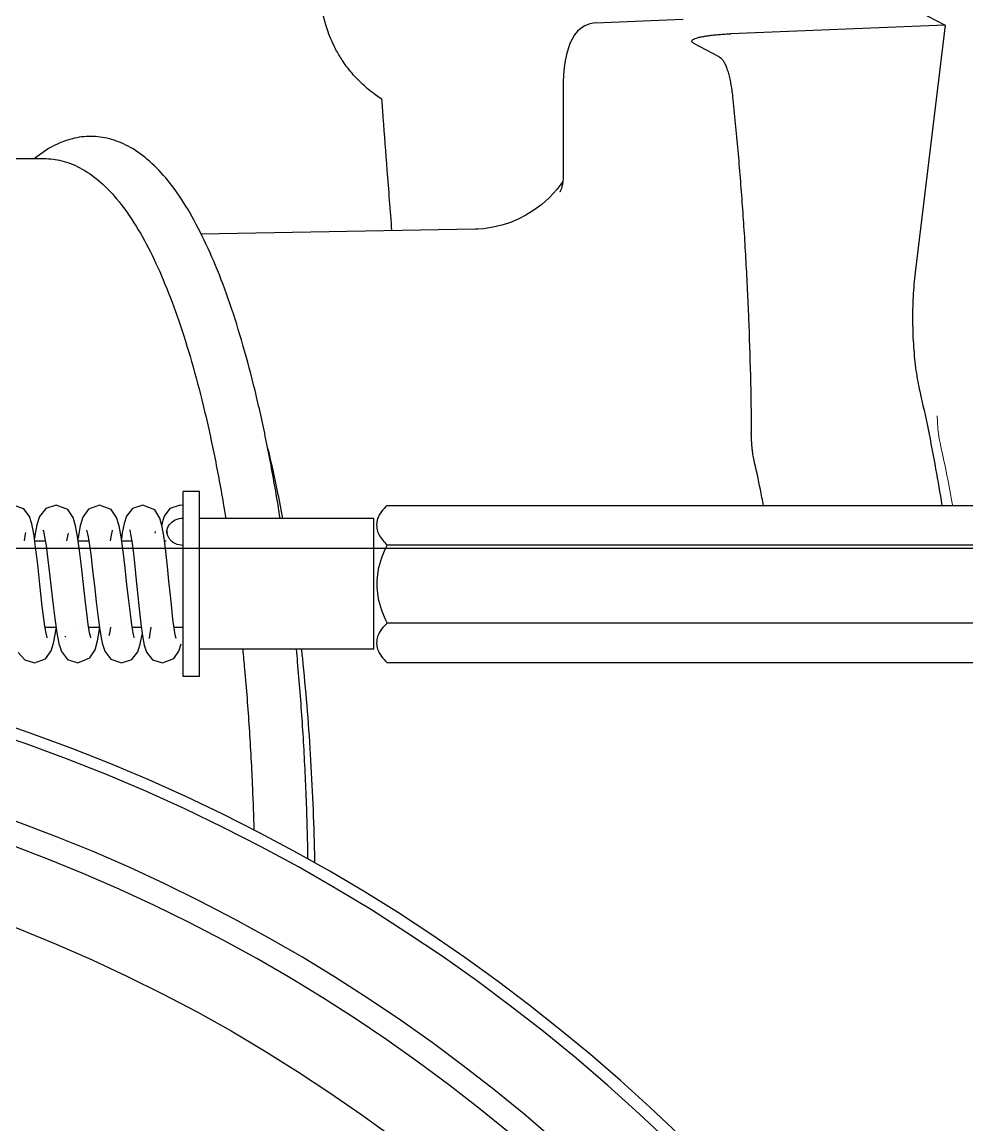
# Model space of a CAD drawing. Header units: millimetres. Extents: x 156850 to 204135, y 56350 to 74150.
# Drawn here: x 158133.6 to 158219.1, y 62945.1 to 63044.8 of the extents above; entities that cross this region are included whole.
import ezdxf

# ---------------------------------------------------------------- set-up
doc = ezdxf.new("R2010")
doc.units = ezdxf.units.MM
doc.header["$LTSCALE"] = 150
doc.layers.add('-----33 Equipment', color=5, linetype='Continuous')

# ---------------------------------------------------------------- blocks, each defined once
blk = doc.blocks.new('X-2F-PLAN$0$A$C06323131')
at = {"color": 0, "linetype": 'Continuous'}
for p, q in [((-4.1872, 45.3483), (-4.1733, 45.3872)), ((-4.3024, 45.3466), (-4.2777, 45.3425)), ((-4.2777, 45.3425), (-4.2726, 45.3415)), ((-4.2147, 45.328), (-4.1872, 45.3483)), ((-4.7441, 45.3105), (-4.7441, 45.3105)), ((-4.7441, 45.3105), (-4.7289, 45.27)), ((-4.6107, 45.2721), (-4.5384, 45.2817)), ((-4.3882, 45.2983), (-4.326, 45.3057)), ((-4.326, 45.3057), (-4.277, 45.3126)), ((-4.3024, 45.3112), (-4.3024, 45.2711)), ((-4.2839, 45.3086), (-4.2947, 45.3101)), ((-4.2444, 45.301), (-4.2839, 45.3086)), ((-4.7289, 45.27), (-4.7007, 45.25)), ((-4.7007, 45.25), (-4.6729, 45.2413)), ((-4.6729, 45.2413), (-4.6359, 45.2341)), ((-4.6364, 45.2675), (-4.6107, 45.2721)), ((-4.5838, 45.2369), (-4.6349, 45.2296)), ((-4.6149, 45.2721), (-4.6149, 45.2325)), ((-4.6107, 45.2721), (-4.6107, 45.2721)), ((-4.5256, 45.244), (-4.5838, 45.2369)), ((-4.3198, 45.2682), (-4.3613, 45.2627)), ((-4.288, 45.2734), (-4.3198, 45.2682)), ((-4.1733, 45.2318), (-4.1862, 45.2695)), ((-4.6737, 45.222), (-4.703, 45.2125)), ((-4.6349, 45.2296), (-4.6737, 45.222)), ((-4.6478, 45.1986), (-4.6509, 45.1994)), ((-4.6359, 45.2341), (-4.6197, 45.2318)), ((-4.2914, 45.2318), (-4.2914, 45.2318)), ((-4.1897, 45.1898), (-4.1733, 45.2318)), ((-4.1733, 45.2318), (-4.1733, 45.2318)), ((-4.3024, 45.1926), (-4.2795, 45.1885)), ((-4.2875, 45.1544), (-4.248, 45.1618)), ((-4.2795, 45.1885), (-4.2746, 45.1874)), ((-4.7441, 45.1531), (-4.7261, 45.1094)), ((-4.6348, 45.1104), (-4.6051, 45.1154)), ((-4.626, 45.1531), (-4.626, 45.1531)), ((-4.6051, 45.1154), (-4.5646, 45.121)), ((-4.5646, 45.121), (-4.5146, 45.1271)), ((-4.5146, 45.1271), (-4.3959, 45.1404)), ((-4.3959, 45.1404), (-4.3376, 45.1474)), ((-4.3376, 45.1474), (-4.2875, 45.1544)), ((-4.2876, 45.116), (-4.3191, 45.1109)), ((-4.3024, 45.1538), (-4.3024, 45.1136)), ((-4.2901, 45.1521), (-4.2972, 45.153)), ((-4.2485, 45.1444), (-4.2901, 45.1521)), ((-4.268, 45.1202), (-4.2876, 45.116)), ((-4.5811, 45.0798), (-4.6325, 45.0725)), ((-4.6149, 45.1138), (-4.6149, 45.075)), ((-4.5233, 45.0867), (-4.5811, 45.0798)), ((-4.3602, 45.1053), (-4.4094, 45.0995)), ((-4.3191, 45.1109), (-4.3602, 45.1053)), ((-4.1732, 45.0743), (-4.1877, 45.114)), ((-4.6372, 45.0387), (-4.6464, 45.0407)), ((-4.6149, 45.0348), (-4.6372, 45.0387)), ((-4.2913, 45.0743), (-4.2913, 45.0743)), ((-4.1732, 45.0743), (-4.1732, 45.0743)), ((-4.7441, 44.9956), (-4.7441, 44.9955)), ((-4.7441, 44.9955), (-4.7315, 44.9583)), ((-4.626, 44.9956), (-4.626, 44.9956)), ((-4.3404, 44.9895), (-4.2883, 44.9968)), ((-4.3024, 44.9966), (-4.3024, 44.9583)), ((-4.274, 44.9924), (-4.2964, 44.9957)), ((-4.2658, 45.0277), (-4.2642, 45.0273)), ((-4.6351, 44.9528), (-4.6063, 44.9578)), ((-4.6149, 44.9563), (-4.6149, 44.9236)), ((-4.6063, 44.9578), (-4.5671, 44.9632)), ((-4.5671, 44.9632), (-4.5186, 44.9691)), ((-4.4007, 44.9823), (-4.3404, 44.9895)), ((-4.3039, 44.9581), (-4.3388, 44.9534)), ((-4.2628, 44.9659), (-4.264, 44.9656)), ((-4.6023, 44.9253), (-4.6465, 44.9192)), ((-4.5486, 44.9314), (-4.6023, 44.9253)), ((-4.3388, 44.9534), (-4.3827, 44.9483)), ((-4.2914, 44.918), (-4.2914, 44.918)), ((-4.1909, 44.8748), (-4.1733, 44.918)), ((-4.7324, 44.8827), (-4.7441, 44.8468)), ((-4.6544, 44.8956), (-4.6559, 44.896)), ((-4.7441, 44.8468), (-4.7441, 44.8468)), ((-4.7441, 44.8468), (-4.7287, 44.8063)), ((-4.626, 44.8468), (-4.626, 44.8468)), ((-4.3409, 44.8348), (-4.2917, 44.8411)), ((-4.3024, 44.8397), (-4.3024, 44.8331)), ((-4.2917, 44.8411), (-4.2518, 44.8478)), ((-4.2748, 44.8731), (-4.2687, 44.8717)), ((-4.2518, 44.8478), (-4.2206, 44.8562)), ((-4.2206, 44.8562), (-4.1909, 44.8748)), ((-4.186, 44.82), (-4.2134, 44.8407)), ((-4.7287, 44.8063), (-4.7012, 44.7873)), ((-4.6186, 44.8046), (-4.586, 44.8089)), ((-4.6149, 44.805), (-4.6149, 44.7717)), ((-4.586, 44.8089), (-4.5461, 44.8134)), ((-4.395, 44.8289), (-4.3409, 44.8348)), ((-4.2637, 44.8325), (-4.276, 44.8303)), ((-4.1732, 44.7828), (-4.186, 44.82)), ((-4.7933, 44.7717), (-4.124, 44.7717)), ((-4.7933, 44.7127), (-4.7933, 44.7717)), ((-4.7012, 44.7873), (-4.6751, 44.7797)), ((-4.1743, 44.7717), (-4.1732, 44.7828)), ((-4.1732, 44.7828), (-4.1732, 44.7828)), ((-4.124, 44.7127), (-4.124, 44.7717)), ((-4.7933, 44.7127), (-4.124, 44.7127)), ((-4.6949, 44.0827), (-4.6949, 44.7127)), ((-4.2224, 44.0827), (-4.2224, 44.7127)), ((-4.6949, 44.0827), (-4.2224, 44.0827)), ((-4.7428, 44.0348), (-4.7428, 41.3488)), ((-4.6, 41.3492), (-4.6, 44.0343)), ((-4.3173, 44.0343), (-4.3173, 41.3492)), ((-4.1745, 44.0348), (-4.1745, 41.3488))]:
    blk.add_line(p, q, dxfattribs=at)
for points in [[(-4.706, 45.3685), (-4.7336, 45.3448), (-4.7441, 45.3105)], [(-4.277, 45.3126), (-4.2416, 45.3194), (-4.2147, 45.328)], [(-4.5384, 45.2817), (-4.4601, 45.2905), (-4.3882, 45.2983)], [(-4.2652, 45.2782), (-4.2637, 45.2789), (-4.2681, 45.2777), (-4.288, 45.2734)], [(-4.1862, 45.2695), (-4.2148, 45.2914), (-4.2444, 45.301)], [(-4.6541, 45.2632), (-4.6523, 45.2638), (-4.6364, 45.2675)], [(-4.3613, 45.2627), (-4.411, 45.2568), (-4.5256, 45.244)], [(-4.703, 45.2125), (-4.7316, 45.1902), (-4.7441, 45.1531)], [(-4.248, 45.1618), (-4.2185, 45.1705), (-4.1897, 45.1898)], [(-4.2655, 45.1205), (-4.264, 45.1213), (-4.268, 45.1202)], [(-4.1877, 45.114), (-4.2174, 45.1351), (-4.2485, 45.1444)], [(-4.7261, 45.1094), (-4.6964, 45.0908), (-4.6646, 45.082)], [(-4.6646, 45.082), (-4.623, 45.0746), (-4.6202, 45.0742)], [(-4.6532, 45.106), (-4.6517, 45.1064), (-4.6348, 45.1104)], [(-4.4094, 45.0995), (-4.4648, 45.0933), (-4.5233, 45.0867)], [(-4.7022, 45.0554), (-4.731, 45.0335), (-4.7441, 44.9956)], [(-4.6325, 45.0725), (-4.6722, 45.0649), (-4.7022, 45.0554)], [(-4.3024, 45.035), (-4.2824, 45.0316), (-4.2658, 45.0277)], [(-4.218, 45.0133), (-4.1892, 45.0329), (-4.1732, 45.0743)], [(-4.2883, 44.9968), (-4.2483, 45.0042), (-4.218, 45.0133)], [(-4.7315, 44.9583), (-4.7042, 44.9367), (-4.6765, 44.9272), (-4.6415, 44.9201)], [(-4.5186, 44.9691), (-4.4623, 44.9755), (-4.4007, 44.9823)], [(-4.264, 44.9656), (-4.2786, 44.9623), (-4.3039, 44.9581)], [(-4.2137, 44.9768), (-4.2402, 44.9856), (-4.274, 44.9924)], [(-4.1733, 44.918), (-4.1856, 44.9549), (-4.2137, 44.9768)], [(-4.6465, 44.9192), (-4.6796, 44.9129), (-4.7051, 44.9046), (-4.7324, 44.8827)], [(-4.65, 44.9504), (-4.652, 44.9492), (-4.6517, 44.949), (-4.6351, 44.9528)], [(-4.3827, 44.9483), (-4.4341, 44.943), (-4.4907, 44.9373), (-4.5486, 44.9314)], [(-4.6149, 44.889), (-4.6383, 44.8924), (-4.6544, 44.8956)], [(-4.2134, 44.8407), (-4.237, 44.8479), (-4.2457, 44.8495)], [(-4.6563, 44.7975), (-4.6554, 44.7978), (-4.6424, 44.8006), (-4.6186, 44.8046)], [(-4.5461, 44.8134), (-4.4998, 44.8183), (-4.4488, 44.8234), (-4.395, 44.8289)]]:
    blk.add_lwpolyline(points, dxfattribs=at)
blk.add_circle((-11.1319, 47.5), 5.8287, dxfattribs=at)
for radius, start, end in [(6.5079, 17, 343), (6.4646, 4, 356), (6.1024, 271.5, 356), (6.189, 271.5, 356)]:
    blk.add_arc((-11.1319, 47.5), radius, start, end, dxfattribs=at)
for points, start_tangent, end_tangent in [([(-4.319, 44.7717), (-4.3124, 44.8012), (-4.3041, 44.8141)], (0.000008, 1), (0.651024, 0.759058)), ([(-4.3041, 44.8141), (-4.2944, 44.8229), (-4.285, 44.8278)], (0.651024, 0.759058), (0.932019, 0.362411)), ([(-4.285, 44.8278), (-4.2761, 44.8303)], (0.932019, 0.362411), (0.987369, 0.158438)), ([(-4.2761, 44.8303), (-4.2697, 44.8308), (-4.2451, 44.8229), (-4.227, 44.8012), (-4.2204, 44.7717)], (0.987369, 0.158438), (0.000007, -1)), ([(-4.6949, 44.0686), (-4.7428, 44.0348)], (-0.950557, -0.310549), (-0.707107, -0.707107)), ([(-4.6486, 44.0686), (-4.6949, 44.0686)], (-0.951153, 0.308721), (-0.950557, -0.310549)), ([(-4.6, 44.0343), (-4.6486, 44.0686)], (-0.704361, 0.709842), (-0.951153, 0.308721)), ([(-4.5043, 44.0674), (-4.6, 44.0343)], (-0.985097, -0.172), (-0.895821, -0.444416)), ([(-4.4131, 44.0674), (-4.5043, 44.0674)], (-0.985098, 0.171995), (-0.985097, -0.172)), ([(-4.3173, 44.0343), (-4.4131, 44.0674)], (-0.895821, 0.444416), (-0.985098, 0.171995)), ([(-4.2793, 44.0642), (-4.3173, 44.0343)], (-0.894126, -0.447815), (-0.704361, -0.709842)), ([(-4.2687, 44.0686), (-4.2793, 44.0642)], (-0.951155, -0.308715), (-0.894126, -0.447815)), ([(-4.1745, 44.0348), (-4.2224, 44.0686), (-4.2687, 44.0686)], (-0.707107, 0.707107), (-0.951155, -0.308715))]:
    blk.add_spline(points, degree=3, dxfattribs=dict(at, start_tangent=start_tangent, end_tangent=end_tangent))
blk = doc.blocks.new('X-2F-PLAN$0$1')
at = {"color": 0, "linetype": 'Continuous', "lineweight": 0}
for points, start_tangent, end_tangent in [([(3773.744, 3296.907), (3774.105, 3296.971), (3776.805, 3297.487), (3779.392, 3298.04)], (0.98463, 0.174652), (0.975357, 0.220634)), ([(3779.392, 3298.04), (3779.654, 3298.095), (3779.933, 3298.143), (3780.227, 3298.185), (3780.534, 3298.221), (3780.851, 3298.249), (3781.177, 3298.271), (3781.508, 3298.285), (3781.843, 3298.292)], (0.975357, 0.220634), (0.999957, 0.009254))]:
    blk.add_spline(points, degree=3, dxfattribs=dict(at, start_tangent=start_tangent, end_tangent=end_tangent))
blk = doc.blocks.new('X-2F-PLAN$0$A$C73FA2420')
at = {"color": 0, "linetype": 'Continuous'}
for p, q in [((3278.234, 1570.316), (3278.234, 1302.658)), ((3271.852, 1263.673), (3271.404, 1288.447)), ((3276.412, 1255.729), (3276.158, 1255.748)), ((3276.546, 1255.726), (3276.412, 1255.729)), ((3284.51, 1255.726), (3276.547, 1255.726)), ((3290.505, 1252.787), (3290.837, 1244.869)), ((3287.434, 1241.597), (3288.648, 1243.898)), ((3290.284, 1221.18), (3289.516, 1240.559)), ((3290.284, 1221.18), (3267.917, 1223.88)), ((3291.566, 1223.608), (3290.284, 1221.18))]:
    blk.add_line(p, q, dxfattribs=at)
for points in [[(3271.895, 1262.929), (3271.86, 1263.426), (3271.852, 1263.673)], [(3276.158, 1255.748), (3275.429, 1256.292), (3274.707, 1256.956), (3274.083, 1257.65), (3273.553, 1258.362), (3273.111, 1259.077), (3272.75, 1259.785), (3272.463, 1260.476), (3272.242, 1261.142), (3272.079, 1261.777), (3271.966, 1262.375), (3271.895, 1262.929)], [(3276.158, 1255.748), (3275.926, 1255.783), (3275.718, 1255.828), (3275.538, 1255.88), (3275.392, 1255.931), (3275.281, 1255.977), (3275.209, 1256.01), (3275.195, 1256.017)], [(3290.505, 1252.786), (3290.487, 1252.997), (3290.4, 1253.382), (3290.247, 1253.751), (3290.029, 1254.096), (3289.751, 1254.408), (3289.417, 1254.682), (3289.039, 1254.913), (3288.623, 1255.105), (3288.162, 1255.268), (3287.649, 1255.406), (3287.08, 1255.522), (3286.46, 1255.613), (3285.796, 1255.678), (3285.099, 1255.716), (3284.51, 1255.726)]]:
    blk.add_lwpolyline(points, dxfattribs=at)
for points, knots in [([(3245.673, 1281.305), (3246.502, 1281.435), (3248.899, 1281.828), (3252.767, 1282.552), (3257.171, 1283.533), (3261.272, 1284.614), (3265.047, 1285.794), (3268.476, 1287.072), (3271.537, 1288.453), (3274.206, 1289.942), (3276.438, 1291.538), (3278.174, 1293.223), (3279.382, 1294.957), (3280.077, 1296.697), (3280.306, 1298.429), (3280.091, 1300.163), (3279.41, 1301.905), (3278.672, 1302.978), (3278.235, 1303.506)], [35.564899, 35.564899, 35.564899, 35.564899, 38.081448, 42.851397, 47.369407, 51.614846, 55.571721, 59.22981, 62.585051, 65.638174, 68.383242, 70.793645, 72.861495, 74.676107, 76.361045, 78.046849, 79.86383, 81.919594, 81.919594, 81.919594, 81.919594]), ([(3278.234, 1302.658), (3278.234, 1302.12), (3278.09, 1300.993), (3277.422, 1299.308), (3276.247, 1297.619), (3274.552, 1295.98), (3272.378, 1294.431), (3269.785, 1292.99), (3266.812, 1291.652), (3263.482, 1290.413), (3259.815, 1289.27), (3255.831, 1288.221), (3251.552, 1287.27), (3248.13, 1286.63), (3246.14, 1286.297), (3245.673, 1286.221)], [0, 0, 0, 0, 1.614913, 3.366817, 5.3871, 7.739901, 10.408202, 13.371232, 16.627787, 20.179471, 24.022539, 28.146738, 32.536042, 37.170206, 38.588951, 38.588951, 38.588951, 38.588951]), ([(3233.862, 1284.699), (3233.268, 1284.64), (3230.898, 1284.418), (3226.714, 1284.092), (3221.86, 1283.827), (3218.784, 1283.716), (3217.524, 1283.68)], [50.499301, 50.499301, 50.499301, 50.499301, 52.289824, 57.638813, 63.089704, 66.871856, 66.871856, 66.871856, 66.871856]), ([(3251.982, 1282.429), (3251.912, 1282.412), (3250.693, 1282.118), (3248.594, 1281.653), (3246.554, 1281.255), (3245.673, 1281.093)], [0, 0, 0, 0, 0.215532, 3.761987, 6.449422, 6.449422, 6.449422, 6.449422]), ([(3214.893, 1278.787), (3215.246, 1278.793), (3217.492, 1278.837), (3221.608, 1278.971), (3227.2, 1279.278), (3231.275, 1279.595), (3233.482, 1279.799), (3233.862, 1279.835)], [4.658895, 4.658895, 4.658895, 4.658895, 5.717867, 11.400049, 17.011486, 22.517817, 23.66132, 23.66132, 23.66132, 23.66132]), ([(3233.862, 1279.39), (3233.423, 1279.342), (3231.549, 1279.146), (3228.205, 1278.844), (3223.801, 1278.539), (3219.321, 1278.32), (3216.232, 1278.23), (3214.64, 1278.2), (3214.562, 1278.199)], [18.384943, 18.384943, 18.384943, 18.384943, 19.708626, 24.036965, 28.458928, 32.951671, 37.491869, 37.72787, 37.72787, 37.72787, 37.72787]), ([(3246.871, 1237.599), (3247.351, 1237.691), (3248.711, 1237.957), (3250.066, 1238.247), (3250.94, 1238.444)], [13.405783, 13.405783, 13.405783, 13.405783, 14.874119, 17.561688, 17.561688, 17.561688, 17.561688]), ([(3257.19, 1223.465), (3256.056, 1223.2), (3253.726, 1222.693), (3250.284, 1222.035), (3247.977, 1221.646), (3246.871, 1221.471)], [0, 0, 0, 0, 3.495302, 7.152011, 10.512588, 10.512588, 10.512588, 10.512588])]:
    blk.add_open_spline(points, degree=3, knots=knots, dxfattribs=at)
for points, start_tangent, end_tangent in [([(3283.614, 1272.126), (3283.976, 1272.661), (3284.959, 1273.862), (3285.945, 1274.805), (3287.012, 1275.617), (3287.976, 1276.205), (3288.865, 1276.644), (3289.68, 1276.971), (3290.414, 1277.208), (3291.066, 1277.376), (3291.655, 1277.495), (3292.212, 1277.58), (3292.74, 1277.635), (3293.256, 1277.667), (3293.763, 1277.677), (3294.262, 1277.665), (3294.755, 1277.633), (3295.246, 1277.581), (3295.747, 1277.506), (3296.26, 1277.408), (3296.799, 1277.279), (3297.378, 1277.11), (3298.007, 1276.89), (3298.676, 1276.611), (3299.419, 1276.245), (3300.257, 1275.749), (3301.117, 1275.136), (3301.943, 1274.429), (3302.746, 1273.6), (3303.468, 1272.694), (3304.066, 1271.78), (3304.632, 1270.7), (3305.08, 1269.583), (3305.406, 1268.461), (3305.633, 1267.228), (3305.732, 1265.903)], (0.537423, 0.843313), (0.018846, -0.999822)), ([(3271.716, 1271.2), (3277.196, 1271.624), (3281.938, 1271.985), (3283.636, 1272.112)], (0.996977, 0.077691), (0.997211, 0.074632)), ([(3288.648, 1243.898), (3288.735, 1244.024), (3288.823, 1244.078), (3288.856, 1244.078)], (0.466793, 0.884366), (0.989671, -0.143358)), ([(3288.856, 1244.078), (3288.91, 1244.058), (3288.996, 1243.966), (3289.079, 1243.804), (3289.157, 1243.576), (3289.23, 1243.288), (3289.297, 1242.94), (3289.357, 1242.542), (3289.41, 1242.1), (3289.454, 1241.617), (3289.49, 1241.1), (3289.516, 1240.559)], (0.989671, -0.143358), (0.039616, -0.999215)), ([(3287.434, 1241.597), (3287.302, 1241.424), (3287.094, 1241.256), (3286.813, 1241.095), (3286.461, 1240.944), (3286.043, 1240.805), (3285.567, 1240.679), (3285.036, 1240.568), (3284.46, 1240.474), (3283.846, 1240.397)], (-0.466793, -0.884366), (-0.994416, -0.105531)), ([(3283.846, 1240.397), (3278.967, 1239.923), (3273.988, 1239.523), (3268.928, 1239.2), (3263.803, 1238.954), (3258.63, 1238.787), (3253.43, 1238.7)], (-0.994416, -0.105531), (-0.999957, -0.009254)), ([(3250.94, 1238.444), (3251.206, 1238.5), (3251.489, 1238.549), (3251.788, 1238.591), (3252.1, 1238.627), (3252.422, 1238.656), (3252.753, 1238.678), (3253.09, 1238.693), (3253.43, 1238.7)], (0.975357, 0.220634), (0.999957, 0.009254)), ([(3267.917, 1223.88), (3266.85, 1223.989), (3265.741, 1224.066), (3264.604, 1224.109), (3263.456, 1224.117), (3262.313, 1224.09), (3261.189, 1224.029), (3260.1, 1223.934), (3259.062, 1223.808), (3258.087, 1223.65), (3257.19, 1223.465)], (-0.992796, 0.11982), (-0.973903, -0.226965))]:
    blk.add_spline(points, degree=3, dxfattribs=dict(at, start_tangent=start_tangent, end_tangent=end_tangent))
at = {"color": 0, "xscale": 25, "yscale": 25, "zscale": 25}
blk.add_blockref('X-2F-PLAN$0$A$C06323131', (3351.234, 170.778), dxfattribs=at)
at = {"color": 0}
blk.add_blockref('X-2F-PLAN$0$1', (-526.873, -2076.41), dxfattribs=at)
blk = doc.blocks.new('X-2F-PLAN$0$zw$C47F')
at = {"layer": '-----33 Equipment'}
blk.add_lwpolyline([(5941.055, 2236.297), (6141.055, 2236.297), (6141.055, 1136.297), (5941.055, 1136.297)], close=True, dxfattribs=at)
blk.add_blockref('X-2F-PLAN$0$A$C73FA2420', (2898.049, 848.019), dxfattribs=at)

msp = doc.modelspace()

# ---------------------------------------------------------------- block references
at = {"layer": '-----33 Equipment', "rotation": 90.00000000000001}
msp.add_blockref('X-2F-PLAN$0$zw$C47F', (160286.297, 56856.216), dxfattribs=at)

doc.saveas('drawing.dxf')
